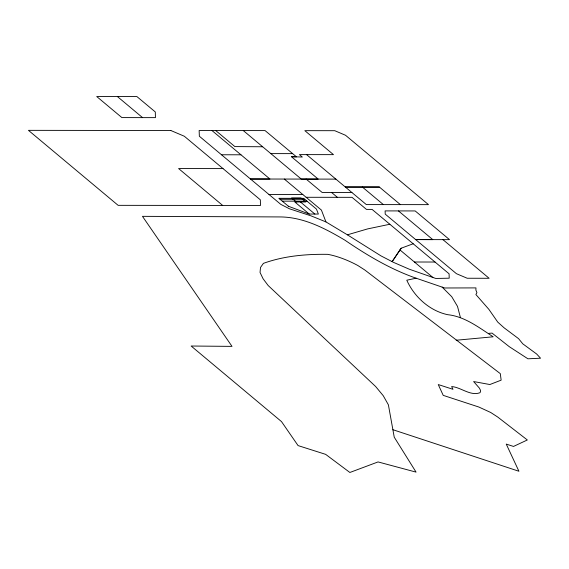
<?xml version="1.0" encoding="UTF-8"?>
<svg xmlns="http://www.w3.org/2000/svg" width="569" height="569" viewBox="0 0 569 569"><rect width="100%" height="100%" fill="white"/><g stroke="black" fill="none" stroke-linecap="round" stroke-linejoin="round"><path stroke-width="0.85" d="M401.152 248.219L392.133 261.633L401.152 248.219L413.186 243.76M211.988 130.571L269.941 179.022L250.481 179.007L318.199 179.1L291.406 156.695L296.485 156.845L265.083 130.6L199.143 130.543L199.349 136.24L280.837 204.399L289.507 208.809L310.923 215.815L325.937 221.903L347.396 234.819L367.602 228.909L389.843 224.25M488.757 333.342L492.078 333.114L509.248 346.663L527.925 358.797L540.55 358.207L536.674 354.032L522.783 343.825L518.565 338.647L504.084 327.801L497.747 322.104L488.906 309.387L475.89 294.536L476.922 292.63L475.89 290.105L475.961 287.9L444.688 287.985L416.11 278.198L406.785 280.211C414.253 296.876 429.709 310.887 447.725 314.693C464.873 316.506 479.134 327.708 493.174 336.798L456.203 340.234M142.577 117.634L155.437 117.627L155.301 111.958L136.901 96.574L96.716 96.524L121.887 117.591L142.577 117.634L117.399 96.552M306.57 154.612L366.336 204.591L428.493 204.641L345.525 135.266L334.75 130.692L304.835 130.664L333.477 154.647L299.415 154.612L302.324 157.037L291.406 156.695M379.374 187.045L345.326 187.023L379.374 187.045L400.384 204.612M351.912 192.521L322.154 192.464L306.101 179.079L301.286 179.064L243.297 130.585M270.844 153.609L292.622 153.63M221.49 154.761L240.964 154.796M223.027 168.602L178.595 168.552L222.699 205.452M306.101 179.079L335.888 179.121M268.981 194.477L302.8 194.527M306.122 197.287L352.033 197.336L366.45 209.392L372.083 209.406L449.09 273.803L449.204 278.191L435.769 278.461L409.211 269.173L393.72 262.458L380.995 255.894L347.396 234.819M280.104 199.271L304.764 199.306M282.345 201.149L307.004 201.177M288.284 206.22L309.23 214.044L318.363 214.058L316.464 209.093L303.618 198.346L278.838 198.311L288.497 206.298M399.971 249.94L414.417 262.003L435.015 262.032M262.65 146.766L234.876 146.589L215.722 130.557M392.88 429.702L518.928 471.253L506.246 444.09L513.515 446.437L527.328 439.972L497.704 417.027L490.691 412.475L478.87 407.041L443.215 395.363L438.258 384.552L452.967 389.303L451.644 386.557C460.869 387.219 470.357 396.266 479.802 392.781A17.305 5.946 26.6 0 0 480.321 389.929L479.304 388.015L473.621 381.55L489.859 384.53L501.154 380.163L500.293 373.627L364.793 269.983L357.865 265.531A42.462 14.595 26.6 0 0 327.737 254.35C306.129 254.009 283.86 255.943 263.411 263.362L260.51 267.473L260.04 272.437L263.063 278.732L268.17 285.524L375.632 386.515L383.257 395.725L388.392 404.829L394.239 437.191L416.06 472.121L378.058 461.928L349.871 472.476L325.646 454.354L298.071 445.591L281.513 421.608L191.141 346.023L232.01 346.379L142.47 216.341L279.322 216.931C303.113 216.832 324.927 228.29 344.857 240.139C367.154 255.353 390.533 269.272 416.11 278.198M442.924 239.627L489.127 278.284L467.199 278.248L456.438 273.696L385.227 214.129L385.106 210.9L415.178 210.943L449.524 239.649L415.683 239.599L432.781 239.627L398.456 210.928M362.339 187.023L383.364 204.598M331.556 192.457L337.374 197.315M414.417 262.003L432.853 277.444M284.301 179.05L321.421 210.089L325.937 221.903M300.432 201.974L314.87 214.051M296.371 201.967L291.563 197.941L300.958 197.955L305.773 201.981L294.799 201.967L309.23 214.044M442.141 287.089L451.75 296.712L457.519 306.407L460.335 317.246M170.842 130.514L28.45 130.344L118.124 205.338L260.481 205.487L260.339 199.819L184.306 136.233L170.842 130.514"/></g></svg>
